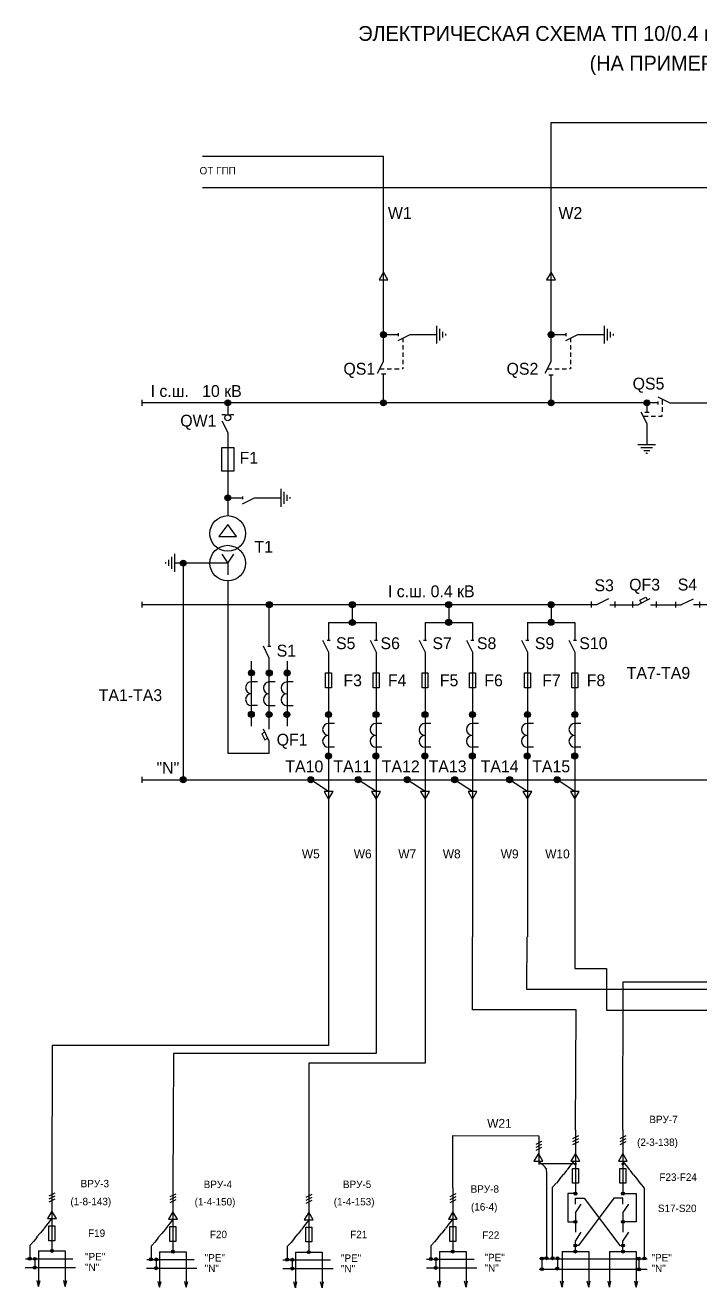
# Model space of a CAD drawing. Header units: millimetres. Extents: x -35 to 978, y -210 to 641.
# Drawn here: x -35 to 420, y -210 to 641 of the extents above; entities that cross this region are included whole.
import ezdxf

# ---------------------------------------------------------------- set-up
doc = ezdxf.new("R2010")
doc.units = ezdxf.units.MM
doc.layers.add('1', color=7, linetype='Continuous')

msp = doc.modelspace()

# ---------------------------------------------------------------- hatches: boundary and pattern name
at = {"lineweight": 30}
h = msp.add_hatch(color=256, dxfattribs=at)
edge = h.paths.add_edge_path()
edge.add_arc((336.4, -127), 1, 0, 360)
h = msp.add_hatch(color=256, dxfattribs=at)
edge = h.paths.add_edge_path()
edge.add_arc((368.4, -127), 1, 0, 360)
h = msp.add_hatch(color=256, dxfattribs=at)
edge = h.paths.add_edge_path()
edge.add_arc((336.4, -147), 1, 0, 360)
h = msp.add_hatch(color=256, dxfattribs=at)
edge = h.paths.add_edge_path()
edge.add_arc((368.4, -147), 1, 0, 360)
h = msp.add_hatch(color=256, dxfattribs=at)
edge = h.paths.add_edge_path()
edge.add_arc((336.4, -166), 1, 0, 360)
h = msp.add_hatch(color=256, dxfattribs=at)
edge = h.paths.add_edge_path()
edge.add_arc((368.4, -166), 1, 0, 360)
h = msp.add_hatch(color=256, dxfattribs=at)
edge = h.paths.add_edge_path()
edge.add_arc((-16.54, -185.57), 1, 0, 360)
h = msp.add_hatch(color=256, dxfattribs=at)
edge = h.paths.add_edge_path()
edge.add_arc((65.01, -186.1), 1, 0, 360)
h = msp.add_hatch(color=256, dxfattribs=at)
edge = h.paths.add_edge_path()
edge.add_arc((156.62, -186.42), 1, 0, 360)
h = msp.add_hatch(color=256, dxfattribs=at)
edge = h.paths.add_edge_path()
edge.add_arc((253.74, -186.04), 1, 0, 360)
h = msp.add_hatch(color=256, dxfattribs=at)
edge = h.paths.add_edge_path()
edge.add_arc((336.4, -182), 1, 0, 360)
h = msp.add_hatch(color=256, dxfattribs=at)
edge = h.paths.add_edge_path()
edge.add_arc((336.4, -186), 1, 0, 360)
h = msp.add_hatch(color=256, dxfattribs=at)
edge = h.paths.add_edge_path()
edge.add_arc((368.4, -182), 1, 0, 360)
h = msp.add_hatch(color=256, dxfattribs=at)
edge = h.paths.add_edge_path()
edge.add_arc((368.4, -186), 1, 0, 360)
h = msp.add_hatch(color=2, dxfattribs=at)
edge = h.paths.add_edge_path()
edge.add_arc((-31.54, -190.81), 1, 0, 360)
h = msp.add_hatch(color=5, dxfattribs=at)
edge = h.paths.add_edge_path()
edge.add_arc((-28.18, -196.6), 1, 0, 360)
h = msp.add_hatch(color=3, dxfattribs=at)
edge = h.paths.add_edge_path()
edge.add_arc((-27.99, -191.03), 1, 0, 360)
h = msp.add_hatch(color=2, dxfattribs=at)
edge = h.paths.add_edge_path()
edge.add_arc((50.23, -191.24), 1, 0, 360)
h = msp.add_hatch(color=3, dxfattribs=at)
edge = h.paths.add_edge_path()
edge.add_arc((53.78, -191.46), 1, 0, 360)
h = msp.add_hatch(color=2, dxfattribs=at)
edge = h.paths.add_edge_path()
edge.add_arc((142.1, -191.46), 1, 0, 360)
h = msp.add_hatch(color=3, dxfattribs=at)
edge = h.paths.add_edge_path()
edge.add_arc((145.64, -191.67), 1, 0, 360)
h = msp.add_hatch(color=2, dxfattribs=at)
edge = h.paths.add_edge_path()
edge.add_arc((238.93, -191.03), 1, 0, 360)
h = msp.add_hatch(color=3, dxfattribs=at)
edge = h.paths.add_edge_path()
edge.add_arc((242.48, -191.24), 1, 0, 360)
h = msp.add_hatch(color=3, dxfattribs=at)
edge = h.paths.add_edge_path()
edge.add_arc((313.98, -190.7), 1, 180, 540, ccw=False)
h = msp.add_hatch(color=3, dxfattribs=at)
edge = h.paths.add_edge_path()
edge.add_arc((316.86, -190.61), 1, 0, 360)
h = msp.add_hatch(color=2, dxfattribs=at)
edge = h.paths.add_edge_path()
edge.add_arc((320.98, -190.53), 1, 0, 360)
h = msp.add_hatch(color=3, dxfattribs=at)
edge = h.paths.add_edge_path()
edge.add_arc((324.34, -190.73), 1, 0, 360)
h = msp.add_hatch(color=3, dxfattribs=at)
edge = h.paths.add_edge_path()
edge.add_arc((379.17, -190.84), 1, 0, 360)
h = msp.add_hatch(color=2, dxfattribs=at)
edge = h.paths.add_edge_path()
edge.add_arc((382.8, -190.69), 1, 0, 360)
h = msp.add_hatch(color=5, dxfattribs=at)
edge = h.paths.add_edge_path()
edge.add_arc((53.59, -197.03), 1, 0, 360)
h = msp.add_hatch(color=5, dxfattribs=at)
edge = h.paths.add_edge_path()
edge.add_arc((145.46, -197.24), 1, 0, 360)
h = msp.add_hatch(color=5, dxfattribs=at)
edge = h.paths.add_edge_path()
edge.add_arc((242.29, -196.81), 1, 0, 360)
h = msp.add_hatch(color=5, dxfattribs=at)
edge = h.paths.add_edge_path()
edge.add_arc((313.96, -197.9), 1, 180, 540, ccw=False)
h = msp.add_hatch(color=5, dxfattribs=at)
edge = h.paths.add_edge_path()
edge.add_arc((324.15, -197.72), 1, 0, 360)
h = msp.add_hatch(color=5, dxfattribs=at)
edge = h.paths.add_edge_path()
edge.add_arc((379.2, -198.03), 1, 0, 360)
at = {"layer": '1', "lineweight": 30}
for color, points in [(256, [(209, 432, 1), (205, 432, 1)]), (256, [(322, 432, 1), (318, 432, 1)]), (256, [(104, 386, 1), (100, 386, 1)]), (256, [(209, 386, 1), (205, 386, 1)]), (256, [(322, 386, 1), (318, 386, 1)]), (256, [(386.59, 386, 1), (382.59, 386, 1)]), (256, [(104, 322, 1), (100, 322, 1)]), (256, [(74, 278, 1), (70, 278, 1)]), (256, [(132, 250, 1), (128, 250, 1)]), (256, [(188, 250, 1), (184, 250, 1)]), (256, [(253, 250, 1), (249, 250, 1)]), (256, [(322.05, 250.01, 1), (318.05, 250.01, 1)]), (256, [(188, 238, 1), (184, 238, 1)]), (256, [(253, 238.06, 1), (249, 238.06, 1)]), (256, [(322.05, 238.07, 1), (318.05, 238.07, 1)]), (256, [(120, 204, 1), (116, 204, 1)]), (256, [(132, 203.9, 1), (128, 203.9, 1)]), (256, [(144, 203.9, 1), (140, 203.9, 1)]), (256, [(119.89, 176.1, 1), (115.89, 176.1, 1)]), (256, [(131.89, 176, 1), (127.89, 176, 1)]), (256, [(143.89, 176, 1), (139.89, 176, 1)]), (256, [(172, 175.9, 1), (168, 175.9, 1)]), (256, [(204, 175.9, 1), (200, 175.9, 1)]), (256, [(237, 175.9, 1), (233, 175.9, 1)]), (256, [(269, 175.9, 1), (265, 175.9, 1)]), (256, [(306.05, 175.91, 1), (302.05, 175.91, 1)]), (256, [(338.05, 175.91, 1), (334.05, 175.91, 1)]), (256, [(171.89, 148, 1), (167.89, 148, 1)]), (256, [(203.89, 148, 1), (199.89, 148, 1)]), (256, [(236.89, 148, 1), (232.89, 148, 1)]), (256, [(268.89, 148, 1), (264.89, 148, 1)]), (256, [(305.95, 148.01, 1), (301.95, 148.01, 1)]), (256, [(337.95, 148.01, 1), (333.95, 148.01, 1)]), (5, [(74, 132, 1), (70, 132, 1)]), (5, [(160, 132, 1), (156, 132, 1)]), (5, [(192, 132, 1), (188, 132, 1)]), (5, [(225, 132, 1), (221, 132, 1)]), (5, [(257, 132, 1), (253, 132, 1)]), (5, [(294.05, 132.01, 1), (290.05, 132.01, 1)]), (5, [(326.05, 132.01, 1), (322.05, 132.01, 1)])]:
    msp.add_hatch(color=color, dxfattribs=at).paths.add_polyline_path(points)

# ---------------------------------------------------------------- linework, layer by layer
at = {"color": 7, "lineweight": 30}
for p, q in [((205.64, 405.54), (208.57, 405.54)), ((318.59, 404.92), (321.51, 404.92)), ((383.3, 379.82), (386.22, 379.82)), ((359.69, 249.95), (378.67, 249.95)), ((386.95, 249.95), (407.79, 249.95))]:
    msp.add_line(p, q, dxfattribs=at)
at = {"lineweight": 30}
for p, q in [((311.66, -107.95), (311.66, -127.24)), ((338.4, -108), (334.4, -110)), ((338.4, -110), (334.4, -112)), ((336.4, -104), (336.4, -147)), ((370.4, -108), (366.4, -110)), ((370.4, -110), (366.4, -112)), ((368.4, -104), (368.4, -147)), ((313.66, -111.95), (309.66, -113.95)), ((313.66, -113.95), (309.66, -115.95)), ((313.66, -115.95), (309.66, -117.95)), ((338.4, -112), (334.4, -114)), ((370.4, -112), (366.4, -114)), ((335.9, -127), (311.48, -127)), ((-16.54, -142.7), (-16.54, -185.7)), ((65.01, -143.24), (65.01, -186.24)), ((156.62, -143.56), (156.62, -186.56)), ((253.74, -143.18), (253.74, -186.18)), ((-14.54, -146.7), (-18.54, -148.7)), ((-14.54, -148.7), (-18.54, -150.7)), ((-14.54, -150.7), (-18.54, -152.7)), ((67.01, -147.24), (63.01, -149.24)), ((67.01, -149.24), (63.01, -151.24)), ((67.01, -151.24), (63.01, -153.24)), ((158.62, -147.56), (154.62, -149.56)), ((158.62, -149.56), (154.62, -151.56)), ((158.62, -151.56), (154.62, -153.56)), ((255.74, -147.18), (251.74, -149.18)), ((255.74, -149.18), (251.74, -151.18)), ((255.74, -151.18), (251.74, -153.18)), ((331.4, -147), (331.4, -166)), ((336.4, -147), (331.4, -147)), ((336.4, -150), (342.4, -150)), ((336.4, -154), (336.4, -150)), ((362.4, -150), (338.4, -182)), ((342.4, -150), (366.4, -182)), ((368.4, -150), (362.4, -150)), ((368.4, -147), (377.4, -147)), ((368.4, -154), (368.4, -150)), ((377.4, -147), (377.4, -166)), ((336.4, -160), (340.4, -154)), ((336.4, -160), (336.4, -173)), ((368.4, -160), (372.4, -154)), ((368.4, -160), (368.4, -173)), ((331.4, -166), (336.4, -166)), ((377.4, -166), (368.4, -166)), ((336.4, -179), (340.4, -173)), ((368.4, -179), (372.4, -173)), ((-25.54, -185.57), (-7.54, -185.57)), ((-25.54, -185.57), (-25.54, -209.57)), ((-7.54, -185.57), (-7.54, -209.57)), ((56.01, -186.1), (74.01, -186.1)), ((56.01, -186.1), (56.01, -210.1)), ((74.01, -186.1), (74.01, -210.1)), ((147.62, -186.42), (165.62, -186.42)), ((147.62, -186.42), (147.62, -210.42)), ((165.62, -186.42), (165.62, -210.42)), ((244.74, -186.04), (244.74, -210.04)), ((244.74, -186.04), (262.74, -186.04)), ((262.74, -186.04), (262.74, -210.04)), ((327.4, -186), (327.4, -210)), ((327.4, -186), (345.4, -186)), ((336.4, -186), (336.4, -179)), ((338.4, -182), (336.4, -182)), ((345.4, -186), (345.4, -210)), ((359.4, -186), (377.4, -186)), ((359.4, -186), (359.4, -210)), ((366.4, -182), (368.4, -182)), ((368.4, -186), (368.4, -179)), ((377.4, -186), (377.4, -210)), ((-25.54, -209.57), (-26.54, -205.57)), ((-25.54, -209.57), (-24.54, -205.57)), ((-7.54, -209.57), (-8.54, -205.57)), ((-7.54, -209.57), (-6.54, -205.57)), ((56.01, -210.1), (55.01, -206.1)), ((56.01, -210.1), (57.01, -206.1)), ((74.01, -210.1), (73.01, -206.1)), ((74.01, -210.1), (75.01, -206.1)), ((147.62, -210.42), (146.62, -206.42)), ((147.62, -210.42), (148.62, -206.42)), ((165.62, -210.42), (164.62, -206.42)), ((165.62, -210.42), (166.62, -206.42)), ((244.74, -210.04), (243.74, -206.04)), ((244.74, -210.04), (245.74, -206.04)), ((262.74, -210.04), (261.74, -206.04)), ((262.74, -210.04), (263.74, -206.04)), ((327.4, -210), (326.4, -206)), ((327.4, -210), (328.4, -206)), ((345.4, -210), (344.4, -206)), ((345.4, -210), (346.4, -206)), ((359.4, -210), (358.4, -206)), ((359.4, -210), (360.4, -206)), ((377.4, -210), (376.4, -206)), ((377.4, -210), (378.4, -206))]:
    msp.add_line(p, q, dxfattribs=at)
at = {"color": 2, "lineweight": 30}
for p, q in [((313.88, -127.14), (311.73, -125.05)), ((316.78, -130.11), (315.87, -128.94)), ((316.78, -130.11), (316.87, -133.81)), ((328.22, -134.06), (325.68, -137.06)), ((333.18, -127.84), (330.81, -130.84)), ((370.58, -127.99), (372.95, -130.99)), ((375.54, -134.21), (378.08, -137.21)), ((316.87, -136.81), (316.87, -139.81)), ((316.87, -142.81), (316.87, -145.81)), ((320.74, -142.62), (320.74, -145.62)), ((323.46, -139.89), (321.04, -142.52)), ((379.75, -139.67), (382.71, -143.36)), ((382.71, -143.08), (382.71, -146.08)), ((316.87, -148.81), (316.87, -151.81)), ((320.74, -148.62), (320.74, -151.62)), ((382.71, -149.08), (382.71, -152.08)), ((316.87, -154.81), (316.87, -157.81)), ((316.87, -160.81), (316.87, -163.81)), ((320.74, -154.62), (320.74, -157.62)), ((320.74, -160.62), (320.74, -163.62)), ((382.71, -155.08), (382.71, -158.08)), ((382.71, -161.08), (382.71, -164.08)), ((-19.36, -167.21), (-21.74, -170.21)), ((62.41, -167.64), (60.03, -170.64)), ((154.27, -167.86), (151.9, -170.86)), ((251.11, -167.43), (248.74, -170.43)), ((316.87, -166.81), (316.87, -169.81)), ((320.74, -166.62), (320.74, -169.62)), ((382.71, -167.08), (382.71, -170.08)), ((-24.32, -173.43), (-26.86, -176.43)), ((57.45, -173.86), (54.91, -176.86)), ((149.31, -174.07), (146.77, -177.07)), ((246.15, -173.64), (243.61, -176.64)), ((316.87, -172.81), (316.87, -175.81)), ((320.74, -172.62), (320.74, -175.62)), ((320.74, -178.62), (320.74, -181.62)), ((382.71, -173.08), (382.71, -176.08)), ((-28.53, -178.89), (-31.5, -181.89)), ((-31.5, -184.89), (-31.5, -187.89)), ((53.24, -179.32), (50.27, -182.32)), ((50.27, -185.32), (50.27, -188.32)), ((145.1, -179.54), (142.14, -182.54)), ((142.14, -185.54), (142.14, -188.54)), ((241.94, -179.11), (238.98, -182.11)), ((238.98, -185.11), (238.98, -188.11)), ((316.87, -178.81), (316.87, -181.81)), ((316.87, -184.81), (316.87, -187.81)), ((320.74, -184.62), (320.74, -187.62)), ((382.71, -179.08), (382.71, -182.08)), ((382.71, -185.08), (382.71, -188.08)), ((-34.43, -190.89), (-29.43, -190.89)), ((-28.1, -190.84), (-28.1, -193.84)), ((-26.43, -190.89), (-23.43, -190.89)), ((-20.43, -190.89), (-17.43, -190.89)), ((-14.43, -190.89), (-11.43, -190.89)), ((-8.43, -190.89), (-5.43, -190.89)), ((47.34, -191.32), (52.34, -191.32)), ((53.67, -191.27), (53.67, -194.27)), ((55.34, -191.32), (58.34, -191.32)), ((61.34, -191.32), (64.34, -191.32)), ((67.34, -191.32), (70.34, -191.32)), ((73.34, -191.32), (76.34, -191.32)), ((139.2, -191.53), (144.2, -191.53)), ((145.53, -191.49), (145.53, -194.49)), ((147.2, -191.53), (150.2, -191.53)), ((153.2, -191.53), (156.2, -191.53)), ((159.2, -191.53), (162.2, -191.53)), ((165.2, -191.53), (168.2, -191.53)), ((236.04, -191.1), (241.04, -191.1)), ((242.37, -191.06), (242.37, -194.06)), ((244.04, -191.1), (247.04, -191.1)), ((250.04, -191.1), (253.04, -191.1)), ((256.04, -191.1), (259.04, -191.1)), ((262.04, -191.1), (265.04, -191.1)), ((312.25, -190.81), (315.25, -190.81)), ((313.88, -190.93), (313.88, -193.93)), ((317.86, -190.85), (322.86, -190.85)), ((324.23, -190.55), (324.23, -193.55)), ((325.86, -190.85), (328.86, -190.85)), ((331.86, -190.85), (334.86, -190.85)), ((337.86, -190.85), (340.86, -190.85)), ((343.86, -190.85), (346.86, -190.85)), ((349.86, -190.85), (352.86, -190.85)), ((355.86, -190.85), (358.86, -190.85)), ((361.86, -190.85), (364.86, -190.85)), ((367.86, -190.85), (370.86, -190.85)), ((373.86, -190.85), (376.86, -190.85)), ((379.28, -191.07), (379.28, -194.07)), ((379.86, -190.85), (382.86, -190.85))]:
    msp.add_line(p, q, dxfattribs=at)
at = {"color": 3, "lineweight": 30}
for p, q in [((316.05, -129.2), (313.9, -127.11)), ((335.55, -124.84), (333.18, -127.84)), ((368.21, -124.99), (370.58, -127.99)), ((316.87, -133.81), (316.87, -136.81)), ((330.7, -131.06), (328.33, -134.06)), ((373.06, -131.21), (375.43, -134.21)), ((316.87, -139.81), (316.87, -142.81)), ((325.95, -136.9), (323.58, -139.9)), ((377.81, -137.05), (380.18, -140.05)), ((316.87, -145.81), (316.87, -148.81)), ((316.87, -151.81), (316.87, -154.81)), ((320.74, -145.62), (320.74, -148.62)), ((320.74, -151.62), (320.74, -154.62)), ((382.71, -146.08), (382.71, -149.08)), ((382.71, -152.08), (382.71, -155.08)), ((316.87, -157.81), (316.87, -160.81)), ((320.74, -157.62), (320.74, -160.62)), ((382.71, -158.08), (382.71, -161.08)), ((-16.99, -164.21), (-19.36, -167.21)), ((64.78, -164.64), (62.41, -167.64)), ((156.64, -164.86), (154.27, -167.86)), ((253.48, -164.43), (251.11, -167.43)), ((316.87, -163.81), (316.87, -166.81)), ((316.87, -169.81), (316.87, -172.81)), ((320.74, -163.62), (320.74, -166.62)), ((320.74, -169.62), (320.74, -172.62)), ((382.71, -164.08), (382.71, -167.08)), ((382.71, -170.08), (382.71, -173.08)), ((-26.59, -176.27), (-28.96, -179.27)), ((-21.84, -170.43), (-24.22, -173.43)), ((55.18, -176.7), (52.81, -179.7)), ((59.93, -170.86), (57.55, -173.86)), ((147.04, -176.92), (144.67, -179.92)), ((151.79, -171.07), (149.42, -174.07)), ((243.88, -176.49), (241.51, -179.49)), ((248.63, -170.64), (246.26, -173.64)), ((316.87, -175.81), (316.87, -178.81)), ((320.74, -175.62), (320.74, -178.62)), ((382.71, -176.08), (382.71, -179.08)), ((-31.5, -181.89), (-31.5, -184.89)), ((50.27, -182.32), (50.27, -185.32)), ((142.14, -182.54), (142.14, -185.54)), ((238.98, -182.11), (238.98, -185.11)), ((316.87, -181.81), (316.87, -184.81)), ((320.74, -181.62), (320.74, -184.62)), ((382.71, -182.08), (382.71, -185.08)), ((-31.5, -187.89), (-31.5, -190.89)), ((-29.43, -190.89), (-26.43, -190.89)), ((-28.1, -193.84), (-28.1, -196.84)), ((-23.43, -190.89), (-20.43, -190.89)), ((-17.43, -190.89), (-14.43, -190.89)), ((-11.43, -190.89), (-8.43, -190.89)), ((-5.43, -190.89), (-2.43, -190.89)), ((50.27, -188.32), (50.27, -191.32)), ((52.34, -191.32), (55.34, -191.32)), ((53.67, -194.27), (53.67, -197.27)), ((58.34, -191.32), (61.34, -191.32)), ((64.34, -191.32), (67.34, -191.32)), ((70.34, -191.32), (73.34, -191.32)), ((76.34, -191.32), (79.34, -191.32)), ((142.14, -188.54), (142.14, -191.54)), ((144.2, -191.53), (147.2, -191.53)), ((145.53, -194.49), (145.53, -197.49)), ((150.2, -191.53), (153.2, -191.53)), ((156.2, -191.53), (159.2, -191.53)), ((162.2, -191.53), (165.2, -191.53)), ((168.2, -191.53), (171.2, -191.53)), ((238.98, -188.11), (238.98, -191.11)), ((241.04, -191.1), (244.04, -191.1)), ((242.37, -194.06), (242.37, -197.06)), ((247.04, -191.1), (250.04, -191.1)), ((253.04, -191.1), (256.04, -191.1)), ((259.04, -191.1), (262.04, -191.1)), ((265.04, -191.1), (268.04, -191.1)), ((313.88, -193.93), (313.88, -196.93)), ((315.26, -190.81), (318.26, -190.81)), ((316.87, -187.81), (316.87, -190.81)), ((320.74, -187.62), (320.74, -190.62)), ((322.86, -190.85), (325.86, -190.85)), ((324.23, -193.55), (324.23, -196.55)), ((328.86, -190.85), (331.86, -190.85)), ((334.86, -190.85), (337.86, -190.85)), ((340.86, -190.85), (343.86, -190.85)), ((346.86, -190.85), (349.86, -190.85)), ((352.86, -190.85), (355.86, -190.85)), ((358.86, -190.85), (361.86, -190.85)), ((364.86, -190.85), (367.86, -190.85)), ((370.86, -190.85), (373.86, -190.85)), ((376.86, -190.85), (379.86, -190.85)), ((379.28, -194.07), (379.28, -197.07)), ((382.71, -188.08), (382.71, -191.08)), ((382.86, -190.85), (384.86, -190.85))]:
    msp.add_line(p, q, dxfattribs=at)
at = {"color": 5, "lineweight": 30}
for p, q in [((-34.54, -196.84), (-0.54, -196.84)), ((47.23, -197.27), (81.23, -197.27)), ((139.1, -197.49), (173.1, -197.49)), ((235.93, -197.06), (269.93, -197.06)), ((311.96, -197.83), (384.75, -197.83))]:
    msp.add_line(p, q, dxfattribs=at)
at = {"lineweight": 30}
for points in [[(168, 204), (172, 204), (172, 194), (168, 194)], [(200, 204), (204, 204), (204, 194), (200, 194)], [(233, 204), (237, 204), (237, 194), (233, 194)], [(265, 204), (269, 204), (269, 194), (265, 194)], [(302.05, 204.01), (306.05, 204.01), (306.05, 194.01), (302.05, 194.01)], [(334.05, 204.01), (338.05, 204.01), (338.05, 194.01), (334.05, 194.01)], [(334.4, -130), (338.4, -130), (338.4, -140), (334.4, -140)], [(366.4, -130), (370.4, -130), (370.4, -140), (366.4, -140)], [(-18.54, -168.7), (-14.54, -168.7), (-14.54, -178.7), (-18.54, -178.7)], [(63.01, -169.24), (67.01, -169.24), (67.01, -179.24), (63.01, -179.24)], [(154.62, -169.56), (158.62, -169.56), (158.62, -179.56), (154.62, -179.56)], [(251.74, -169.18), (255.74, -169.18), (255.74, -179.18), (251.74, -179.18)]]:
    msp.add_lwpolyline(points, close=True, dxfattribs=at)
at = {"color": 7, "lineweight": 30}
for points in [[(170, 26), (170, -47.03), (-16.38, -47.03), (-16.54, -142.7)], [(202, 26), (202, -52.53), (65.36, -52.53), (65.01, -143.24)], [(235, 26), (235, -59.14), (156.59, -59.14), (156.62, -143.56)], [(336.4, -104), (336.81, -23.13), (267, -23.13), (267, 26)], [(470.11, -104), (470.11, -9.36), (303.77, -9.36), (303.93, 26.01)], [(336.05, 26.01), (336.05, 4.77), (357.27, 4.77), (357.27, -23.36), (725.46, -23.36), (725.78, -103.53)], [(368.4, -104), (368.64, -4.14), (553.8, -4.14), (554, 25.95)], [(253.74, -143.18), (253.74, -107.71), (311.66, -107.95)]]:
    msp.add_lwpolyline(points, dxfattribs=at)
at = {"lineweight": 30}
for points in [[(311.48, -120), (308.48, -125), (314.48, -125), (311.48, -120)], [(336.4, -120), (333.4, -125), (339.4, -125), (336.4, -120)], [(368.4, -120), (365.4, -125), (371.4, -125), (368.4, -120)], [(-16.54, -158.7), (-19.54, -163.7), (-13.54, -163.7), (-16.54, -158.7)], [(65.01, -159.24), (62.01, -164.24), (68.01, -164.24), (65.01, -159.24)], [(156.62, -159.56), (153.62, -164.56), (159.62, -164.56), (156.62, -159.56)], [(253.74, -159.18), (250.74, -164.18), (256.74, -164.18), (253.74, -159.18)]]:
    msp.add_lwpolyline(points, dxfattribs=at)
for centre in [(336.4, -147), (368.4, -147), (336.4, -166), (368.4, -166), (-16.54, -185.57), (65.01, -186.1), (156.62, -186.42), (253.74, -186.04), (336.4, -182), (336.4, -186), (368.4, -182), (368.4, -186)]:
    msp.add_circle(centre, 1, dxfattribs=at)
at = {"color": 2, "lineweight": 30}
for centre in [(-31.54, -190.81), (50.23, -191.24), (142.1, -191.46), (238.93, -191.03), (320.98, -190.53), (382.8, -190.69)]:
    msp.add_circle(centre, 1, dxfattribs=at)
at = {"color": 3, "lineweight": 30}
for centre in [(-27.99, -190.92), (53.78, -191.35), (145.64, -191.56), (242.48, -191.13), (313.98, -190.7), (316.86, -190.5), (324.34, -190.62), (379.17, -190.84)]:
    msp.add_circle(centre, 1, dxfattribs=at)
at = {"color": 5, "lineweight": 30}
for centre in [(-28.18, -196.81), (53.59, -197.24), (145.46, -197.46), (242.29, -197.03), (313.96, -197.9), (324.15, -197.52), (379.2, -198.03)]:
    msp.add_circle(centre, 1, dxfattribs=at)
at = {"layer": '1', "lineweight": 30}
for p, q in [((320, 552), (320, 575)), ((320, 575), (818, 575)), ((207, 552), (85, 552)), ((207, 414), (207, 552)), ((320, 414), (320, 552)), ((621, 531), (85, 531)), ((207, 474), (204, 469)), ((204, 469), (210, 469)), ((210, 469), (207, 474)), ((320, 474), (317, 469)), ((317, 469), (323, 469)), ((323, 469), (320, 474)), ((243, 426), (243, 438)), ((245, 428), (245, 436)), ((247, 430), (247, 434)), ((356, 426), (356, 438)), ((358, 428), (358, 436)), ((360, 430), (360, 434)), ((207, 432), (217, 432)), ((217, 433), (217, 431)), ((217, 428), (225, 432)), ((220, 429.5), (220, 427)), ((225, 432), (243, 432)), ((249, 431.5), (249, 432.5)), ((320, 432), (330, 432)), ((330, 433), (330, 431)), ((330, 428), (338, 432)), ((333, 429.5), (333, 427)), ((338, 432), (356, 432)), ((362, 431.5), (362, 432.5)), ((220, 425), (220, 422)), ((220, 420), (220, 417)), ((333, 425), (333, 422)), ((333, 420), (333, 417)), ((203, 406), (207, 414)), ((204.5, 409), (207.5, 409)), ((209.5, 409), (212.5, 409)), ((214.5, 409), (217.5, 409)), ((220, 409), (219.5, 409)), ((220, 415), (220, 412)), ((220, 410), (220, 409)), ((316, 406), (320, 414)), ((317.5, 409), (320.5, 409)), ((322.5, 409), (325.5, 409)), ((327.5, 409), (330.5, 409)), ((333, 409), (332.5, 409)), ((333, 415), (333, 412)), ((333, 410), (333, 409)), ((207, 386), (207, 405.78)), ((320, 386), (320, 405.01)), ((44, 388), (44, 384)), ((384, 386), (44, 386)), ((102, 386), (102, 378)), ((392, 386), (384, 386)), ((384.5, 386), (384.5, 380)), ((392, 390), (400, 386)), ((392, 387), (392, 385)), ((395, 388.5), (395, 385)), ((395, 383), (395, 380)), ((400, 386), (432, 386)), ((100, 378), (98, 378)), ((100, 378), (104, 378)), ((106, 378), (104, 378)), ((380.5, 380), (384.5, 372)), ((382, 377), (385.5, 377)), ((387.5, 377), (390.5, 377)), ((392.5, 377), (395, 377)), ((395, 377), (395, 378)), ((98, 374), (102, 366)), ((102, 366), (102, 310)), ((384.5, 372), (384.5, 358)), ((378.5, 358), (390.5, 358)), ((380.5, 356), (388.5, 356)), ((382.5, 354), (386.5, 354)), ((384, 352), (385, 352)), ((138.03, 316), (138.03, 328)), ((140.03, 318), (140.03, 326)), ((142.03, 320), (142.03, 324)), ((102.03, 322), (112.03, 322)), ((112, 323), (112, 321)), ((112.03, 318), (120, 322)), ((120, 322), (138.03, 322)), ((144.03, 321.5), (144.03, 322.5)), ((102, 304), (96, 296)), ((108, 296), (102, 304)), ((96, 296), (106, 296)), ((106, 296), (108, 296)), ((64.08, 282.18), (64.08, 274.18)), ((66.08, 284.18), (66.08, 272.18)), ((98, 284), (102, 278)), ((102, 278), (106, 284)), ((60.08, 278.68), (60.08, 277.68)), ((62.08, 280.18), (62.08, 276.18)), ((102, 278), (66, 278)), ((102, 278), (102, 270)), ((102, 266), (102, 150)), ((44, 252), (44, 248)), ((44, 250), (350.88, 250)), ((130, 222), (130, 250)), ((186, 250), (186, 238)), ((251, 250), (251, 238)), ((320.05, 250.01), (320.05, 238.01)), ((346.95, 252.08), (346.95, 248.08)), ((350.95, 250.08), (358.95, 254.08)), ((362.95, 252.08), (362.95, 248.08)), ((374.92, 252.08), (374.92, 248.08)), ((378.92, 250.08), (386.92, 254.08)), ((379.92, 253.08), (383.92, 255.08)), ((380.92, 251.08), (379.92, 253.08)), ((383.92, 255.08), (384.92, 253.08)), ((390.92, 252.08), (390.92, 248.08)), ((404, 252), (404, 248)), ((408, 250), (416, 254)), ((416, 250), (815.98, 250)), ((420, 252), (420, 248)), ((170, 238), (202, 238)), ((170, 238), (170, 226)), ((202, 238), (202, 226)), ((235, 238), (267, 238)), ((235, 238), (235, 226)), ((267, 238), (267, 226)), ((304.05, 238.01), (304.05, 226.01)), ((304.05, 238.01), (336.05, 238.01)), ((336.05, 238.01), (336.05, 226.01)), ((130, 214), (126, 222)), ((129, 222), (131, 222)), ((166, 226), (170, 218)), ((169, 226), (171, 226)), ((198, 226), (202, 218)), ((201, 226), (203, 226)), ((231, 226), (235, 218)), ((234, 226), (236, 226)), ((263, 226), (267, 218)), ((266, 226), (268, 226)), ((300.05, 226.01), (304.05, 218.01)), ((303.05, 226.01), (305.05, 226.01)), ((332.05, 226.01), (336.05, 218.01)), ((335.05, 226.01), (337.05, 226.01)), ((130, 166), (130, 214)), ((170, 218), (170, 26)), ((202, 218), (202, 26)), ((235, 218), (235, 26)), ((267, 218), (267, 26)), ((304.05, 218.01), (304.05, 26.01)), ((336.05, 218.01), (336.05, 26.01)), ((118, 168), (118, 212)), ((142, 212), (142, 168)), ((122, 198), (118, 198)), ((134, 197.9), (130, 197.9)), ((146, 197.9), (142, 197.9)), ((122, 182), (118, 182)), ((134, 181.9), (130, 181.9)), ((146, 181.9), (142, 181.9)), ((127, 164), (125, 163)), ((125, 163), (127, 159)), ((130, 158), (126, 166)), ((174, 169.9), (170, 169.9)), ((206, 169.9), (202, 169.9)), ((239, 169.9), (235, 169.9)), ((271, 169.9), (267, 169.9)), ((308.05, 169.91), (304.05, 169.91)), ((340.05, 169.91), (336.05, 169.91)), ((127, 159), (129, 160)), ((130, 150), (130, 158)), ((174, 153.9), (170, 153.9)), ((206, 153.9), (202, 153.9)), ((239, 153.9), (235, 153.9)), ((271, 153.9), (267, 153.9)), ((308.05, 153.91), (304.05, 153.91)), ((340.05, 153.91), (336.05, 153.91)), ((102, 150), (130, 150)), ((173, 124), (167, 124)), ((167, 124), (170, 119)), ((170, 119), (173, 124)), ((205, 124), (199, 124)), ((199, 124), (202, 119)), ((202, 119), (205, 124)), ((232, 124), (235, 119)), ((238, 124), (232, 124)), ((235, 119), (238, 124)), ((264, 124), (267, 119)), ((270, 124), (264, 124)), ((267, 119), (270, 124)), ((307.05, 124.01), (301.05, 124.01)), ((301.05, 124.01), (304.05, 119.01)), ((304.05, 119.01), (307.05, 124.01)), ((339.05, 124.01), (333.05, 124.01)), ((333.05, 124.01), (336.05, 119.01)), ((336.05, 119.01), (339.05, 124.01))]:
    msp.add_line(p, q, dxfattribs=at)
at = {"layer": '1', "color": 5, "lineweight": 30}
for p, q in [((72, 278), (72, 132)), ((44, 134), (44, 130)), ((44, 132), (416, 132)), ((170, 124), (158, 132)), ((202, 124), (190, 132)), ((235, 124), (223, 132)), ((267, 124), (255, 132)), ((304.05, 124.01), (292.05, 132.01)), ((336.05, 124.01), (324.05, 132.01)), ((416, 132), (815.98, 132))]:
    msp.add_line(p, q, dxfattribs=at)
at = {"layer": '1', "lineweight": 30}
msp.add_lwpolyline([(98, 356), (106, 356), (106, 340), (98, 340)], close=True, dxfattribs=at)
for centre, radius in [((207, 432), 2), ((320, 432), 2), ((102, 386), 2), ((207, 386), 2), ((320, 386), 2), ((384.59, 386), 2), ((102, 376), 2), ((102, 322), 2), ((102, 298), 12), ((102, 278), 12), ((72, 278), 2), ((130, 250), 2), ((186, 250), 2), ((251, 250), 2), ((320.05, 250.01), 2), ((186, 238), 2), ((251, 238.06), 2), ((320.05, 238.07), 2), ((118, 204), 2), ((130, 203.9), 2), ((142, 203.9), 2), ((117.89, 176.1), 2), ((129.89, 176), 2), ((141.89, 176), 2), ((170, 175.9), 2), ((202, 175.9), 2), ((235, 175.9), 2), ((267, 175.9), 2), ((304.05, 175.91), 2), ((336.05, 175.91), 2), ((169.89, 148), 2), ((201.89, 148), 2), ((234.89, 148), 2), ((266.89, 148), 2), ((303.95, 148.01), 2), ((335.95, 148.01), 2)]:
    msp.add_circle(centre, radius, dxfattribs=at)
at = {"layer": '1', "color": 5, "lineweight": 30}
for centre in [(72, 132), (158, 132), (190, 132), (223, 132), (255, 132), (292.05, 132.01), (324.05, 132.01)]:
    msp.add_circle(centre, 2, dxfattribs=at)
at = {"layer": '1', "lineweight": 30}
for centre in [(118, 194), (130, 193.9), (142, 193.9), (118, 186), (130, 185.9), (142, 185.9), (170, 165.9), (170, 157.9), (202, 165.9), (202, 157.9), (235, 165.9), (235, 157.9), (267, 165.9), (267, 157.9), (304.05, 165.91), (304.05, 157.91), (336.05, 165.91), (336.05, 157.91)]:
    msp.add_arc(centre, 4, 90, 270, dxfattribs=at)

# ---------------------------------------------------------------- texts
at = {"lineweight": 30}
msp.add_text('ОТ ГПП', height=5, dxfattribs=at).set_placement((83, 540))
at = {"lineweight": 20}
for s, p in [('ВРУ-7', (386.29, -99.46)), ('(2-3-138)', (378.01, -114.84)), ('F23-F24', (393.05, -138.39)), ('ВРУ-3', (2.83, -142.7)), ('ВРУ-4', (85.78, -143.24)), ('ВРУ-5', (179.65, -143.19)), ('ВРУ-8', (265.76, -146.35)), ('(1-8-143)', (-4.08, -154.78)), ('(1-4-150)', (79.66, -154.95)), ('(1-4-153)', (173.47, -154.9)), ('(16-4)', (265.99, -158.4)), ('S17-S20', (392.05, -159.39)), ('F19', (7.82, -176.15)), ('F20', (89.96, -177.01)), ('F21', (184.58, -177.01)), ('F22', (273.6, -177.44)), ('"PE"', (5.76, -192)), ('"N"', (5.76, -199.11)), ('"PE"', (86.45, -192.75)), ('"N"', (86.45, -199.86)), ('"PE"', (178.31, -192.96)), ('"N"', (178.31, -200.08)), ('"PE"', (275.15, -192.53)), ('"N"', (275.15, -199.65)), ('"PE"', (387.75, -192.61)), ('"N"', (387.75, -199.84))]:
    msp.add_text(s, height=5, dxfattribs=at).set_placement(p)
at = {"layer": '1', "lineweight": 30}
for s, height, p in [('ЭЛЕКТРИЧЕСКАЯ СХЕМА ТП 10/0.4 кВ, ТИПА ТМ-630/10 кВ', 10, (190, 630)), ('(НА ПРИМЕРЕ ТП N35)', 10, (346, 610)), ('W1', 8, (210, 510)), ('W2', 8, (325, 510)), ('QS1', 8, (180, 405)), ('QS2', 8, (290, 405)), ('QS5', 8, (375, 395)), ('I с.ш.   10 кВ', 8, (50, 390)), ('QW1', 8, (70, 370)), ('F1', 8, (110, 345)), ('T1', 8, (120, 285)), ('S3', 8, (349.27, 259.03)), ('QF3', 8, (372.67, 259.47)), ('S4', 8, (405.39, 259.56)), ('I с.ш. 0.4 кВ', 8, (210, 255)), ('S1', 8, (135, 215)), ('S5', 8, (175, 220)), ('S6', 8, (205, 220)), ('S7', 8, (240, 220)), ('S8', 8, (270, 220)), ('S9', 8, (309.05, 220.01)), ('S10', 8, (339.05, 220.01)), ('TA7-TA9', 8, (371, 200)), ('F3', 8, (180, 195)), ('F4', 8, (210, 195)), ('F5', 8, (245, 195)), ('F6', 8, (275, 195)), ('F7', 8, (314.05, 195.01)), ('F8', 8, (344.05, 195.01)), ('TA1-TA3', 8, (15, 185)), ('QF1', 8, (135, 155)), ('TA10', 8, (140.85, 136.99)), ('TA11', 8, (173.24, 136.99)), ('TA12', 8, (205.85, 136.99)), ('TA13', 8, (237.44, 136.99)), ('TA14', 8, (272.52, 137)), ('TA15', 8, (307.29, 137))]:
    msp.add_text(s, height=height, dxfattribs=at).set_placement(p)
at = {"layer": '1', "color": 5, "lineweight": 30}
msp.add_text('"N"', height=8, dxfattribs=at).set_placement((54, 136))
at = {"layer": '1', "lineweight": 20}
for s, p in [('W9', (286.05, 79.01)), ('W10', (316.05, 79.01)), ('W5', (152, 79)), ('W6', (187, 79)), ('W7', (217, 79)), ('W8', (247, 79)), ('W21', (276.93, -102.62))]:
    msp.add_text(s, height=6, dxfattribs=at).set_placement(p)

doc.saveas('drawing.dxf')
